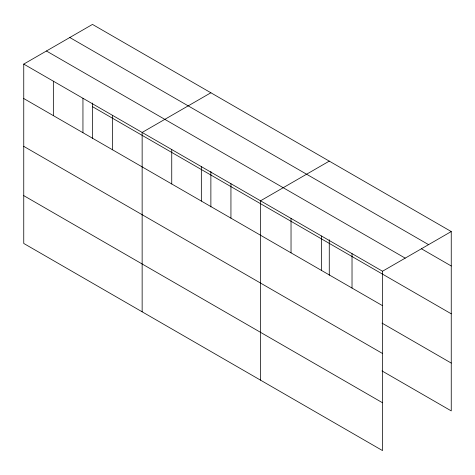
<?xml version="1.0" encoding="UTF-8"?>
<svg xmlns="http://www.w3.org/2000/svg" width="475" height="475" viewBox="0 0 475 475"><rect width="100%" height="100%" fill="white"/><g stroke="black" fill="none" stroke-linecap="round" stroke-linejoin="round"><path stroke-width="0.71" d="M23.75 64.095L382.517 271.231L382.517 450.585L23.75 243.449L23.75 64.095L92.482 24.415L451.25 231.551L451.25 410.905L382.001 370.922M210.876 92.773L142.144 132.454L142.144 311.802M329.27 161.126L260.538 200.806L260.538 380.16M382.517 271.231L451.25 231.551M69.801 37.513L428.569 244.643M421.39 248.746L451.25 265.982M46.431 51.003L405.199 258.139M92.482 106.673L451.25 313.809M23.75 98.533L382.517 305.668M382.001 323.101L451.25 363.078M23.75 146.353L382.517 353.489M23.75 195.629L382.517 402.758M352.022 253.626L352.022 288.058M329.27 239.762L329.27 275.262M321.527 236.016L321.527 270.453M291.033 218.411L291.033 252.848M230.939 183.718L230.939 218.15M210.876 171.404L210.876 206.91M201.341 166.63L201.341 201.062M171.742 149.542L171.742 183.973M112.545 115.366L112.545 149.797M92.482 103.051L92.482 138.558M82.947 98.272L82.947 132.709M53.348 81.183L53.348 115.621"/></g></svg>
